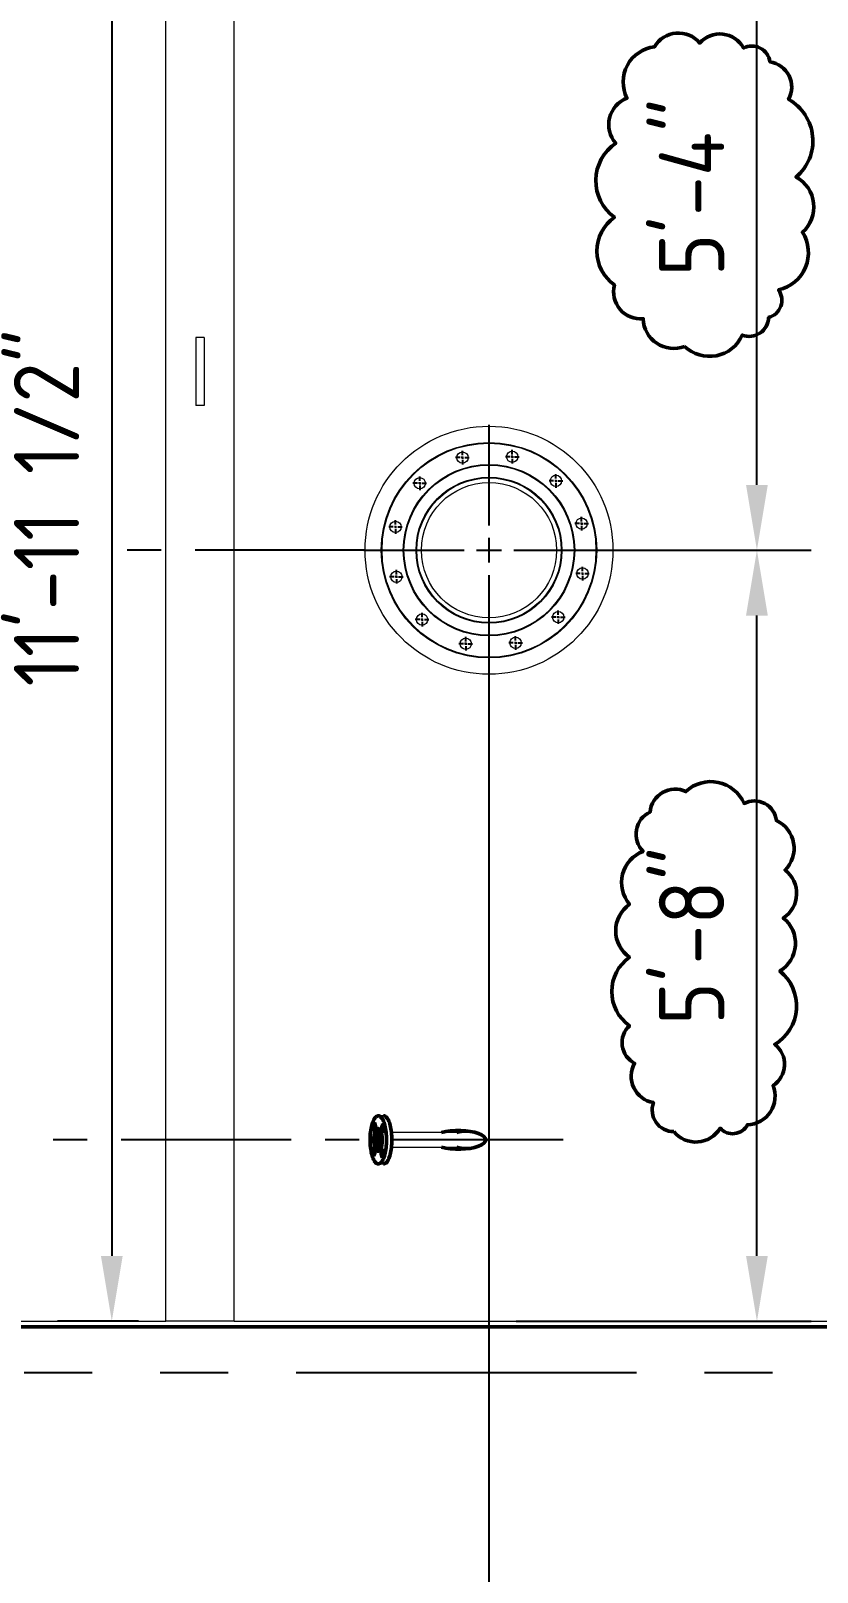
# Model space of a CAD drawing. Header units: inches. Extents: x 0 to 4731, y 0 to 1632.
# Drawn here: x 1041.3 to 1110.6, y 486.9 to 622.8 of the extents above; entities that cross this region are included whole.
import ezdxf

# ---------------------------------------------------------------- set-up
doc = ezdxf.new("R2010")
doc.units = ezdxf.units.IN
doc.header["$LTSCALE"] = 48
doc.header["$MEASUREMENT"] = 0
doc.linetypes.add('CENTER', pattern=[2, 1.25, -0.25, 0.25, -0.25])
doc.linetypes.add('PHANTOM2', pattern=[1.25, 0.625, -0.125, 0.125, -0.125, 0.125, -0.125])
for name, color, linetype, lineweight in [('AM_0', 7, 'Continuous', 50), ('AM_11', 92, 'PHANTOM2', 25), ('AM_7', 142, 'CENTER', 25), ('Equipment-AM_0', 7, 'Continuous', 50), ('Equipment-AM_5', 92, 'Continuous', 25), ('Process-AM_0', 7, 'Continuous', 50)]:
    doc.layers.add(name, color=color, linetype=linetype, lineweight=lineweight)
doc.styles.add('ISOCP', font='ISOCP.SHX')
doc.styles.get("Standard").update_dxf_attribs({"font": 'ROMANS.SHX', "width": 0.7})
doc.dimstyles.new('METSOPOWER_ANSI$0', dxfattribs={"dimtxt": 0.12, "dimasz": 0.12, "dimexe": 0.1, "dimexo": 0.05, "dimgap": 0.06, "dimtad": 1, "dimtoh": 1, "dimdec": 5, "dimzin": 12, "dimdsep": 46, "dimlunit": 4, "dimtxsty": 'Standard', "dimcen": 0, "dimclrd": 256, "dimclre": 256, "dimclrt": 140, "dimadec": 0, "dimazin": 2, "dimtp": 0.1, "dimtm": 0.1, "dimtfac": 0.71, "dimtdec": 5, "dimtmove": 0, "dimatfit": 3, "dimfxl": 1, "dimfrac": 2, "dimtzin": 7, "dimlwd": -1, "dimlwe": -1, "dimarcsym": 1})

# ---------------------------------------------------------------- blocks, each defined once
blk = doc.blocks.new('SW_CENTERMARKSYMBOL_18')
at = {"layer": 'AM_7', "color": 0}
for p, q in [((-0.2, 0), (-0.6, 0)), ((0, 0), (-0.1, 0)), ((0, 0.2), (0, 0.6)), ((0, 0), (0, 0.1)), ((0, 0), (0, -0.1)), ((0, 0), (0.1, 0)), ((0.2, 0), (0.6, 0)), ((0, -0.2), (0, -0.6))]:
    blk.add_line(p, q, dxfattribs=at)
blk = doc.blocks.new('SW_CENTERMARKSYMBOL_19')
at = {"layer": 'AM_7', "color": 0}
for p, q in [((-0.2, 0), (-0.6, 0)), ((0, 0), (-0.1, 0)), ((0, 0.2), (0, 0.6)), ((0, 0), (0, 0.1)), ((0, 0), (0, -0.1)), ((0, 0), (0.1, 0)), ((0.2, 0), (0.6, 0)), ((0, -0.2), (0, -0.6))]:
    blk.add_line(p, q, dxfattribs=at)
blk = doc.blocks.new('SW_CENTERMARKSYMBOL_20')
at = {"layer": 'AM_7', "color": 0}
for p, q in [((-0.2, 0), (-0.6, 0)), ((0, 0), (-0.1, 0)), ((0, 0.2), (0, 0.6)), ((0, 0), (0, 0.1)), ((0, 0), (0, -0.1)), ((0, 0), (0.1, 0)), ((0.2, 0), (0.6, 0)), ((0, -0.2), (0, -0.6))]:
    blk.add_line(p, q, dxfattribs=at)
blk = doc.blocks.new('SW_CENTERMARKSYMBOL_21')
at = {"layer": 'AM_7', "color": 0}
for p, q in [((-0.2, 0), (-0.6, 0)), ((0, 0), (-0.1, 0)), ((0, 0.2), (0, 0.6)), ((0, 0), (0, 0.1)), ((0, 0), (0, -0.1)), ((0, 0), (0.1, 0)), ((0.2, 0), (0.6, 0)), ((0, -0.2), (0, -0.6))]:
    blk.add_line(p, q, dxfattribs=at)
blk = doc.blocks.new('SW_CENTERMARKSYMBOL_22')
at = {"layer": 'AM_7', "color": 0}
for p, q in [((-0.2, 0), (-0.6, 0)), ((0, 0), (-0.1, 0)), ((0, 0.2), (0, 0.6)), ((0, 0), (0, 0.1)), ((0, 0), (0, -0.1)), ((0, 0), (0.1, 0)), ((0.2, 0), (0.6, 0)), ((0, -0.2), (0, -0.6))]:
    blk.add_line(p, q, dxfattribs=at)
blk = doc.blocks.new('SW_CENTERMARKSYMBOL_23')
at = {"layer": 'AM_7', "color": 0}
for p, q in [((-0.2, 0), (-0.6, 0)), ((0, 0), (-0.1, 0)), ((0, 0.2), (0, 0.6)), ((0, 0), (0, 0.1)), ((0, 0), (0, -0.1)), ((0, 0), (0.1, 0)), ((0.2, 0), (0.6, 0)), ((0, -0.2), (0, -0.6))]:
    blk.add_line(p, q, dxfattribs=at)
blk = doc.blocks.new('SW_CENTERMARKSYMBOL_24')
at = {"layer": 'AM_7', "color": 0}
for p, q in [((-0.2, 0), (-0.6, 0)), ((0, 0), (-0.1, 0)), ((0, 0.2), (0, 0.6)), ((0, 0), (0, 0.1)), ((0, 0), (0, -0.1)), ((0, 0), (0.1, 0)), ((0.2, 0), (0.6, 0)), ((0, -0.2), (0, -0.6))]:
    blk.add_line(p, q, dxfattribs=at)
blk = doc.blocks.new('SW_CENTERMARKSYMBOL_25')
at = {"layer": 'AM_7', "color": 0}
for p, q in [((-0.2, 0), (-0.6, 0)), ((0, 0), (-0.1, 0)), ((0, 0.2), (0, 0.6)), ((0, 0), (0, 0.1)), ((0, 0), (0, -0.1)), ((0, 0), (0.1, 0)), ((0.2, 0), (0.6, 0)), ((0, -0.2), (0, -0.6))]:
    blk.add_line(p, q, dxfattribs=at)
blk = doc.blocks.new('SW_CENTERMARKSYMBOL_26')
at = {"layer": 'AM_7', "color": 0}
for p, q in [((-0.2, 0), (-0.6, 0)), ((0, 0), (-0.1, 0)), ((0, 0.2), (0, 0.6)), ((0, 0), (0, 0.1)), ((0, 0), (0, -0.1)), ((0, 0), (0.1, 0)), ((0.2, 0), (0.6, 0)), ((0, -0.2), (0, -0.6))]:
    blk.add_line(p, q, dxfattribs=at)
blk = doc.blocks.new('SW_CENTERMARKSYMBOL_27')
at = {"layer": 'AM_7', "color": 0}
for p, q in [((-0.2, 0), (-0.6, 0)), ((0, 0), (-0.1, 0)), ((0, 0.2), (0, 0.6)), ((0, 0), (0, 0.1)), ((0, 0), (0, -0.1)), ((0, 0), (0.1, 0)), ((0.2, 0), (0.6, 0)), ((0, -0.2), (0, -0.6))]:
    blk.add_line(p, q, dxfattribs=at)
blk = doc.blocks.new('SW_CENTERMARKSYMBOL_28')
at = {"layer": 'AM_7', "color": 0}
for p, q in [((-0.2, 0), (-0.6, 0)), ((0, 0), (-0.1, 0)), ((0, 0.2), (0, 0.6)), ((0, 0), (0, 0.1)), ((0, 0), (0, -0.1)), ((0, 0), (0.1, 0)), ((0.2, 0), (0.6, 0)), ((0, -0.2), (0, -0.6))]:
    blk.add_line(p, q, dxfattribs=at)
blk = doc.blocks.new('SW_CENTERMARKSYMBOL_29')
at = {"layer": 'AM_7', "color": 0}
for p, q in [((-0.2, 0), (-0.6, 0)), ((0, 0), (-0.1, 0)), ((0, 0.2), (0, 0.6)), ((0, 0), (0, 0.1)), ((0, 0), (0, -0.1)), ((0, 0), (0.1, 0)), ((0.2, 0), (0.6, 0)), ((0, -0.2), (0, -0.6))]:
    blk.add_line(p, q, dxfattribs=at)
blk = doc.blocks.new('*U368')
at = {"layer": 'AM_7', "color": 0, "transparency": 16777216}
for p, q in [((0, 2.1875), (0, 11.0575)), ((-11.0575, 0), (-2.1875, 0)), ((2.1875, 0), (11.0575, 0)), ((0, -11.0575), (0, -2.1875))]:
    blk.add_line(p, q, dxfattribs=at)
at = {"layer": 'AM_7', "color": 0, "linetype": 'Continuous', "transparency": 16777216}
for p, q in [((-1.09375, 0), (1.09375, 0)), ((0, -1.09375), (0, 1.09375))]:
    blk.add_line(p, q, dxfattribs=at)
blk = doc.blocks.new('*D517')
at = {"layer": 'Defpoints', "color": 0, "transparency": 16777216}
for p in [(1081.68, 577.03), (1009.68, 489.21), (1081.68, 469.46)]:
    blk.add_point(p, dxfattribs=at)
at = {"layer": 'Equipment-AM_5', "linetype": 'ByBlock', "transparency": 16777216}
for p, q in [((1081.68, 574.63), (1081.68, 464.66)), ((1009.68, 486.81), (1009.68, 464.66)), ((1015.44, 469.46), (1075.92, 469.46))]:
    blk.add_line(p, q, dxfattribs=at)
at = {"layer": 'Equipment-AM_5', "transparency": 16777216}
for points in [[(1015.44, 470.42), (1015.44, 468.5), (1009.68, 469.46)], [(1075.92, 470.42), (1075.92, 468.5), (1081.68, 469.46)]]:
    blk.add_solid(points, dxfattribs=at)
at = {"layer": 'Equipment-AM_5', "color": 140, "transparency": 16777216, "insert": (1045.68, 475.22), "char_height": 5.76, "attachment_point": 5, "style": 'ISOCP', "bg_fill": 3, "box_fill_scale": 1.25, "bg_fill_color": 256, "bg_fill_true_color": 13158600, "bg_fill_transparency": 0}
blk.add_mtext('6\'-0"', dxfattribs=at)
blk = doc.blocks.new('*D520')
at = {"layer": 'Defpoints', "color": 0, "transparency": 16777216}
for p in [(1153.68, 546.41), (1009.68, 489.21), (1153.68, 445.24)]:
    blk.add_point(p, dxfattribs=at)
at = {"layer": 'Equipment-AM_5', "linetype": 'ByBlock', "transparency": 16777216}
for p, q in [((1153.68, 544.01), (1153.68, 440.44)), ((1009.68, 486.81), (1009.68, 440.44)), ((1015.44, 445.24), (1147.92, 445.24))]:
    blk.add_line(p, q, dxfattribs=at)
at = {"layer": 'Equipment-AM_5', "transparency": 16777216}
for points in [[(1015.44, 446.2), (1015.44, 444.28), (1009.68, 445.24)], [(1147.92, 446.2), (1147.92, 444.28), (1153.68, 445.24)]]:
    blk.add_solid(points, dxfattribs=at)
at = {"layer": 'Equipment-AM_5', "color": 140, "transparency": 16777216, "insert": (1081.68, 451), "char_height": 5.76, "attachment_point": 5, "style": 'ISOCP', "bg_fill": 3, "box_fill_scale": 1.25, "bg_fill_color": 256, "bg_fill_true_color": 13158600, "bg_fill_transparency": 0}
blk.add_mtext('12\'-0"', dxfattribs=at)
blk = doc.blocks.new('*D521')
at = {"layer": 'Defpoints', "color": 0, "transparency": 16777216}
for p in [(1081.68, 577.03), (1105.32, 577.03), (1081.68, 509.03)]:
    blk.add_point(p, dxfattribs=at)
at = {"layer": 'Equipment-AM_5', "linetype": 'ByBlock', "transparency": 16777216}
for p, q in [((1084.08, 577.03), (1110.12, 577.03)), ((1105.32, 514.79), (1105.32, 571.27)), ((1084.08, 509.03), (1110.12, 509.03))]:
    blk.add_line(p, q, dxfattribs=at)
at = {"layer": 'Equipment-AM_5', "transparency": 16777216}
for points in [[(1104.36, 571.27), (1106.28, 571.27), (1105.32, 577.03)], [(1104.36, 514.79), (1106.28, 514.79), (1105.32, 509.03)]]:
    blk.add_solid(points, dxfattribs=at)
at = {"layer": 'Equipment-AM_5', "color": 140, "transparency": 16777216, "insert": (1099.56, 543.03), "char_height": 5.76, "attachment_point": 5, "rotation": 90, "style": 'ISOCP', "bg_fill": 3, "box_fill_scale": 1.25, "bg_fill_color": 256, "bg_fill_true_color": 13158600, "bg_fill_transparency": 0}
blk.add_mtext('5\'-8"', dxfattribs=at)
blk = doc.blocks.new('*D522')
at = {"layer": 'Defpoints', "color": 0, "transparency": 16777216}
for p in [(1009.48, 641.03), (1105.32, 641.03), (1081.68, 577.03)]:
    blk.add_point(p, dxfattribs=at)
at = {"layer": 'Equipment-AM_5', "linetype": 'ByBlock', "transparency": 16777216}
for p, q in [((1011.88, 641.03), (1110.12, 641.03)), ((1105.32, 582.79), (1105.32, 635.27)), ((1084.08, 577.03), (1110.12, 577.03))]:
    blk.add_line(p, q, dxfattribs=at)
at = {"layer": 'Equipment-AM_5', "transparency": 16777216}
for points in [[(1104.36, 635.27), (1106.28, 635.27), (1105.32, 641.03)], [(1104.36, 582.79), (1106.28, 582.79), (1105.32, 577.03)]]:
    blk.add_solid(points, dxfattribs=at)
at = {"layer": 'Equipment-AM_5', "color": 140, "transparency": 16777216, "insert": (1099.56, 609.03), "char_height": 5.76, "attachment_point": 5, "rotation": 90, "style": 'ISOCP', "bg_fill": 3, "box_fill_scale": 1.25, "bg_fill_color": 256, "bg_fill_true_color": 13158600, "bg_fill_transparency": 0}
blk.add_mtext('5\'-4"', dxfattribs=at)
blk = doc.blocks.new('*D633')
at = {"layer": 'Defpoints', "color": 0, "transparency": 16777216}
for p in [(1053.17, 652.53), (1048.4, 509.03), (1053.17, 509.03)]:
    blk.add_point(p, dxfattribs=at)
at = {"layer": 'Equipment-AM_5', "linetype": 'ByBlock', "transparency": 16777216}
for p, q in [((1050.77, 652.53), (1043.6, 652.53)), ((1048.4, 646.77), (1048.4, 514.79)), ((1050.77, 509.03), (1043.6, 509.03))]:
    blk.add_line(p, q, dxfattribs=at)
at = {"layer": 'Equipment-AM_5', "transparency": 16777216}
for points in [[(1047.44, 646.77), (1049.36, 646.77), (1048.4, 652.53)], [(1047.44, 514.79), (1049.36, 514.79), (1048.4, 509.03)]]:
    blk.add_solid(points, dxfattribs=at)
at = {"layer": 'Equipment-AM_5', "color": 140, "transparency": 16777216, "insert": (1042.64, 580.78), "char_height": 5.76, "attachment_point": 5, "rotation": 90, "style": 'ISOCP', "bg_fill": 3, "box_fill_scale": 1.25, "bg_fill_color": 256, "bg_fill_true_color": 13158600, "bg_fill_transparency": 0}
blk.add_mtext('11\'-11 1/2"', dxfattribs=at)

msp = doc.modelspace()

# ---------------------------------------------------------------- linework, layer by layer
at = {"layer": 'AM_11'}
msp.add_line((824.680925, 504.530171), (1194.680925, 504.530171), dxfattribs=at)
at = {"layer": 'Equipment-AM_0', "lineweight": 18}
for p, q in [((1053.170925, 509.030171), (1053.170925, 652.530171)), ((1059.190925, 509.030171), (1059.190925, 652.530171)), ((966.190925, 509.030171), (1053.170925, 509.030171)), ((1059.190925, 509.030171), (1053.170925, 509.030171)), ((1059.190925, 509.030171), (1141.680925, 509.030171))]:
    msp.add_line(p, q, dxfattribs=at)
for centre, radius in [((1081.680925, 577.030171), 10.9375), ((1081.680925, 577.030171), 9.5), ((1081.680925, 577.030171), 9.44), ((1081.680925, 577.030171), 7.56), ((1081.680925, 577.030171), 7.5), ((1079.338008, 585.200895), 0.5), ((1083.737261, 585.277684), 0.5), ((1075.566537, 582.934767), 0.5), ((1081.680925, 577.030171), 6.44), ((1081.680925, 577.030171), 6.4375), ((1081.680925, 577.030171), 6.40625), ((1081.680925, 577.030171), 6.375), ((1087.585521, 583.144559), 0.5), ((1081.680925, 577.030171), 5.969), ((1073.433411, 579.086507), 0.5), ((1089.85165, 579.373088), 0.5), ((1073.510201, 574.687253), 0.5), ((1089.928439, 574.973835), 0.5), ((1075.776329, 570.915782), 0.5), ((1087.795313, 571.125575), 0.5), ((1079.624589, 568.782657), 0.5), ((1084.023843, 568.859446), 0.5)]:
    msp.add_circle(centre, radius, dxfattribs=at)

# ---------------------------------------------------------------- block references
at = {"layer": 'AM_7'}
for name, p in [('*U368', (1081.680925, 577.030171)), ('SW_CENTERMARKSYMBOL_23', (1083.737261, 585.277684)), ('SW_CENTERMARKSYMBOL_29', (1079.338008, 585.200895)), ('SW_CENTERMARKSYMBOL_28', (1075.566537, 582.934767)), ('SW_CENTERMARKSYMBOL_24', (1087.585521, 583.144559)), ('SW_CENTERMARKSYMBOL_27', (1073.433411, 579.086507)), ('SW_CENTERMARKSYMBOL_25', (1089.85165, 579.373088)), ('SW_CENTERMARKSYMBOL_26', (1073.510201, 574.687253)), ('SW_CENTERMARKSYMBOL_22', (1089.928439, 574.973835)), ('SW_CENTERMARKSYMBOL_18', (1075.776329, 570.915782)), ('SW_CENTERMARKSYMBOL_21', (1087.795313, 571.125575)), ('SW_CENTERMARKSYMBOL_19', (1079.624589, 568.782657)), ('SW_CENTERMARKSYMBOL_20', (1084.023843, 568.859446))]:
    msp.add_blockref(name, p, dxfattribs=at)

# ---------------------------------------------------------------- next in the draw order: dimensions: what is measured, and where the dimension line sits
at = {"layer": 'Equipment-AM_5'}
dim = msp.add_linear_dim(base=(1081.680925, 469.459783), p1=(1009.680925, 489.206401), p2=(1081.680925, 577.030171), dimstyle='METSOPOWER_ANSI$0', override={"dimscale": 48, "dimzin": 15, "dimtxsty": 'ISOCP', "dimtfill": 1}, dxfattribs=at)
dim.commit()
dim.dimension.update_dxf_attribs({"geometry": '*D517', "text_midpoint": (1045.680925, 475.219783)})

# ---------------------------------------------------------------- next in the draw order: dimensions: what is measured, and where the dimension line sits
dim = msp.add_linear_dim(base=(1153.680925, 445.236025), p1=(1009.680925, 489.206401), p2=(1153.680925, 546.405171), dimstyle='METSOPOWER_ANSI$0', override={"dimscale": 48, "dimzin": 15, "dimtxsty": 'ISOCP', "dimtfill": 1}, dxfattribs=at)
dim.commit()
dim.dimension.update_dxf_attribs({"geometry": '*D520', "text_midpoint": (1081.680925, 450.996592)})

# ---------------------------------------------------------------- next in the draw order: linework, layer by layer
at = {"layer": 'AM_0', "lineweight": 18}
for p, q in [((1072.385109, 527.155171), (1071.915263, 527.155171)), ((1071.915263, 526.030171), (1071.856532, 526.030171)), ((1080.444013, 525.687671), (1073.076237, 525.687671)), ((1071.856532, 524.030171), (1071.915263, 524.030171)), ((1073.076237, 524.372671), (1080.444013, 524.372671)), ((1071.915263, 522.905171), (1072.385109, 522.905171))]:
    msp.add_line(p, q, dxfattribs=at)
at = {"layer": 'AM_0', "flags": 128}
for points in [[(1071.368527, 523.630074), (1071.331768, 523.763244), (1071.298793, 523.90463), (1071.269815, 524.053316), (1071.245024, 524.208337), (1071.22458, 524.368688), (1071.208615, 524.533329), (1071.197232, 524.701192), (1071.190507, 524.871189), (1071.188482, 525.042217), (1071.19117, 525.213167), (1071.198554, 525.382929), (1071.210587, 525.550404), (1071.227189, 525.714506), (1071.248254, 525.874169), (1071.273645, 526.028358), (1071.303197, 526.176074), (1071.336718, 526.316358), (1071.373991, 526.4483), (1071.414775, 526.571046), (1071.458805, 526.683798), (1071.505795, 526.785826), (1071.55544, 526.876468), (1071.607419, 526.955136), (1071.661395, 527.02132), (1071.717017, 527.07459), (1071.773925, 527.114602), (1071.831749, 527.141095), (1071.890115, 527.153898), (1071.948644, 527.152928), (1072.006957, 527.138191), (1072.064674, 527.109783), (1072.121423, 527.067887), (1072.176835, 527.012777), (1072.230551, 526.944808), (1072.282221, 526.864422), (1072.331512, 526.77214), (1072.378104, 526.668561), (1072.421693, 526.554357), (1072.461998, 526.430267), (1072.498758, 526.297097), (1072.531733, 526.155711), (1072.56071, 526.007025), (1072.585501, 525.852004), (1072.605946, 525.691653), (1072.621911, 525.527012), (1072.633293, 525.359149), (1072.640019, 525.189152), (1072.642044, 525.018124), (1072.639356, 524.847175), (1072.631971, 524.677412), (1072.619939, 524.509937), (1072.603337, 524.345836), (1072.582272, 524.186173), (1072.556881, 524.031983), (1072.527329, 523.884268), (1072.493808, 523.743984), (1072.456534, 523.612041), (1072.41575, 523.489295), (1072.371721, 523.376543), (1072.324731, 523.274515), (1072.275085, 523.183873), (1072.223106, 523.105205), (1072.169131, 523.039021), (1072.113509, 522.985751), (1072.056601, 522.945739), (1071.998777, 522.919246), (1071.940411, 522.906443), (1071.881882, 522.907413), (1071.823569, 522.92215), (1071.765851, 522.950559), (1071.709102, 522.992454), (1071.65369, 523.047565), (1071.599975, 523.115533), (1071.548304, 523.195919), (1071.499013, 523.288201), (1071.452422, 523.39178), (1071.408832, 523.505985), (1071.368527, 523.630074)], [(1071.482757, 525.999677), (1071.469498, 526.055026), (1071.460619, 526.117415), (1071.456535, 526.183925), (1071.457436, 526.251448), (1071.46328, 526.316826), (1071.473795, 526.377002), (1071.488489, 526.429162), (1071.506674, 526.470868), (1071.5275, 526.500168), (1071.549993, 526.515694), (1071.573102, 526.516718), (1071.595747, 526.503194), (1071.616867, 526.475754), (1071.635476, 526.43568), (1071.650704, 526.384846), (1071.661838, 526.32563), (1071.668358, 526.260801), (1071.669959, 526.193389), (1071.666566, 526.126546), (1071.658338, 526.063399), (1071.64566, 526.0069), (1071.629124, 525.959691), (1071.609503, 525.923979), (1071.587716, 525.901433), (1071.56478, 525.893109), (1071.541768, 525.899396), (1071.519757, 525.919999), (1071.499775, 525.953955), (1071.482757, 525.999677)], [(1072.236872, 525.853757), (1072.223613, 525.909106), (1072.214734, 525.971494), (1072.21065, 526.038005), (1072.211551, 526.105528), (1072.217396, 526.170906), (1072.22791, 526.231082), (1072.242604, 526.283242), (1072.260789, 526.324947), (1072.281615, 526.354248), (1072.304109, 526.369773), (1072.327218, 526.370798), (1072.349862, 526.357274), (1072.370982, 526.329833), (1072.389591, 526.289759), (1072.404819, 526.238926), (1072.415953, 526.17971), (1072.422473, 526.11488), (1072.424074, 526.047468), (1072.420681, 525.980626), (1072.412453, 525.917479), (1072.399775, 525.86098), (1072.383239, 525.81377), (1072.363618, 525.778058), (1072.341831, 525.755513), (1072.318895, 525.747189), (1072.295883, 525.753476), (1072.273872, 525.774079), (1072.25389, 525.808035), (1072.236872, 525.853757)], [(1072.385109, 527.155171), (1072.41849, 527.152928), (1072.476803, 527.138191), (1072.534521, 527.109783), (1072.59127, 527.067887), (1072.646682, 527.012777), (1072.700397, 526.944808), (1072.752068, 526.864422), (1072.801359, 526.77214), (1072.84795, 526.668561), (1072.891539, 526.554357), (1072.931845, 526.430267), (1072.968604, 526.297097), (1073.001579, 526.155711), (1073.030557, 526.007025), (1073.055348, 525.852004), (1073.075792, 525.691653), (1073.091757, 525.527012), (1073.10314, 525.359149), (1073.109865, 525.189152), (1073.11189, 525.018124), (1073.109202, 524.847175), (1073.101818, 524.677412), (1073.089785, 524.509937), (1073.073183, 524.345836), (1073.052118, 524.186173), (1073.026727, 524.031983), (1072.997175, 523.884268), (1072.963654, 523.743984), (1072.926381, 523.612041), (1072.885597, 523.489295), (1072.841567, 523.376543), (1072.794577, 523.274515), (1072.744932, 523.183873), (1072.692953, 523.105205), (1072.638977, 523.039021), (1072.583355, 522.985751), (1072.526447, 522.945739), (1072.468623, 522.919246), (1072.410257, 522.906443), (1072.385109, 522.905171)], [(1071.599245, 524.371302), (1071.574398, 524.464898), (1071.553512, 524.56643), (1071.53688, 524.674471), (1071.524735, 524.787506), (1071.517247, 524.903948), (1071.514523, 525.022161), (1071.516599, 525.140486), (1071.523448, 525.257263), (1071.534972, 525.370852), (1071.55101, 525.479659), (1071.571337, 525.582156), (1071.595668, 525.676904), (1071.62366, 525.762574), (1071.654922, 525.837962), (1071.689014, 525.90201), (1071.725457, 525.95382), (1071.76374, 525.992664), (1071.803326, 526.017996), (1071.843659, 526.029462), (1071.884172, 526.0269), (1071.924298, 526.010346), (1071.963472, 525.980032), (1072.001145, 525.936384), (1072.036788, 525.880015), (1072.0699, 525.811717), (1072.100018, 525.732447), (1072.126717, 525.643318), (1072.149624, 525.545582), (1072.168416, 525.440612), (1072.18283, 525.329879), (1072.192663, 525.214939), (1072.197778, 525.097405), (1072.198103, 524.978928), (1072.193633, 524.86117), (1072.18443, 524.745784), (1072.170625, 524.634391), (1072.15241, 524.528553), (1072.130042, 524.429757), (1072.103834, 524.339389), (1072.074155, 524.258719), (1072.041421, 524.188878), (1072.006092, 524.130847), (1071.968663, 524.08544), (1071.929659, 524.053295), (1071.88963, 524.034864), (1071.849136, 524.030405), (1071.808745, 524.03998), (1071.769025, 524.063455), (1071.730534, 524.1005), (1071.693812, 524.150597), (1071.659374, 524.21304), (1071.627703, 524.286954), (1071.599245, 524.371302)], [(1071.681577, 524.58214), (1071.66155, 524.659499), (1071.645492, 524.744404), (1071.633731, 524.835127), (1071.626505, 524.92982), (1071.623962, 525.026556), (1071.626153, 525.123365), (1071.633034, 525.218278), (1071.644465, 525.309361), (1071.660213, 525.39476), (1071.679957, 525.472738), (1071.703296, 525.541706), (1071.729755, 525.600261), (1071.758794, 525.64721), (1071.789823, 525.681598), (1071.82221, 525.702725), (1071.855296, 525.710161), (1071.888407, 525.703754), (1071.920868, 525.683635), (1071.952021, 525.650213), (1071.981229, 525.604169), (1072.007899, 525.54644), (1072.031487, 525.478201), (1072.051514, 525.400842), (1072.067572, 525.315937), (1072.079333, 525.225214), (1072.086559, 525.130521), (1072.089102, 525.033785), (1072.086911, 524.936976), (1072.08003, 524.842064), (1072.068599, 524.750981), (1072.052851, 524.665581), (1072.033107, 524.587603), (1072.009768, 524.518635), (1071.983309, 524.460081), (1071.95427, 524.413131), (1071.923241, 524.378743), (1071.890854, 524.357616), (1071.857768, 524.35018), (1071.824658, 524.356587), (1071.792196, 524.376706), (1071.761043, 524.410128), (1071.731835, 524.456172), (1071.705165, 524.513901), (1071.681577, 524.58214)], [(1071.867068, 525.073589), (1071.871621, 525.16865), (1071.88086, 525.26076), (1071.894587, 525.347955), (1071.91251, 525.428377), (1071.934247, 525.500312), (1071.959335, 525.562227), (1071.981486, 525.603691)], [(1071.981486, 524.45665), (1071.961887, 524.492777), (1071.936506, 524.553662), (1071.914428, 524.624703), (1071.896123, 524.704386), (1071.881981, 524.791013), (1071.872303, 524.882737), (1071.867297, 524.977603), (1071.867068, 525.073589)], [(1071.912457, 525.064807), (1071.916848, 525.150476), (1071.926002, 525.232863), (1071.939669, 525.309722), (1071.957477, 525.378955), (1071.978939, 525.438674), (1072.00347, 525.48725), (1072.020626, 525.512056)], [(1072.020626, 524.548286), (1072.008704, 524.564809), (1071.983635, 524.610979), (1071.961508, 524.668584), (1071.942925, 524.736052), (1071.928393, 524.811543), (1071.918309, 524.892997), (1071.912949, 524.978193), (1071.912457, 525.064807)], [(1071.915263, 526.030171), (1071.942903, 526.0269), (1071.983029, 526.010346), (1072.022203, 525.980032), (1072.059876, 525.936384), (1072.095519, 525.880015), (1072.128631, 525.811717), (1072.158749, 525.732447), (1072.185448, 525.643318), (1072.208354, 525.545582), (1072.227147, 525.440612), (1072.241561, 525.329879), (1072.251394, 525.214939), (1072.256509, 525.097405), (1072.256834, 524.978928), (1072.252363, 524.86117), (1072.243161, 524.745784), (1072.229355, 524.634391), (1072.211141, 524.528553), (1072.188773, 524.429757), (1072.162565, 524.339389), (1072.132886, 524.258719), (1072.100152, 524.188878), (1072.064822, 524.130847), (1072.027393, 524.08544), (1071.98839, 524.053295), (1071.948361, 524.034864), (1071.915263, 524.030171)], [(1071.432849, 523.794792), (1071.41959, 523.850141), (1071.410711, 523.912529), (1071.406627, 523.97904), (1071.407528, 524.046563), (1071.413373, 524.111941), (1071.423888, 524.172117), (1071.438581, 524.224277), (1071.456766, 524.265982), (1071.477592, 524.295283), (1071.500086, 524.310808), (1071.523195, 524.311833), (1071.545839, 524.298309), (1071.566959, 524.270868), (1071.585569, 524.230794), (1071.600796, 524.179961), (1071.61193, 524.120745), (1071.61845, 524.055915), (1071.620051, 523.988503), (1071.616659, 523.921661), (1071.608431, 523.858514), (1071.595752, 523.802015), (1071.579216, 523.754805), (1071.559595, 523.719093), (1071.537808, 523.696548), (1071.514872, 523.688224), (1071.49186, 523.694511), (1071.469849, 523.715114), (1071.449867, 523.74907), (1071.432849, 523.794792)], [(1072.186964, 523.648871), (1072.173706, 523.70422), (1072.164827, 523.766609), (1072.160742, 523.83312), (1072.161643, 523.900643), (1072.167488, 523.966021), (1072.178003, 524.026197), (1072.192696, 524.078357), (1072.210881, 524.120062), (1072.231707, 524.149362), (1072.254201, 524.164888), (1072.27731, 524.165913), (1072.299954, 524.152388), (1072.321075, 524.124948), (1072.339684, 524.084874), (1072.354911, 524.034041), (1072.366046, 523.974825), (1072.372566, 523.909995), (1072.374167, 523.842583), (1072.370774, 523.775741), (1072.362546, 523.712594), (1072.349867, 523.656094), (1072.333331, 523.608885), (1072.313711, 523.573173), (1072.291923, 523.550628), (1072.268987, 523.542304), (1072.245976, 523.54859), (1072.223964, 523.569193), (1072.203982, 523.60315), (1072.186964, 523.648871)]]:
    msp.add_lwpolyline(points, dxfattribs=at)
at = {"layer": 'AM_0'}
for start_param, end_param in [(4.999351169, 5.3688310157), (0.9143542915, 1.2838341382)]:
    msp.add_ellipse((1080.336696, 525.030171), major_axis=(-2.426758, 0), ratio=0.3420201433, start_param=start_param, end_param=end_param, dxfattribs=at)

# ---------------------------------------------------------------- next in the draw order: dimensions: what is measured, and where the dimension line sits
at = {"layer": 'Equipment-AM_5'}
dim = msp.add_linear_dim(base=(1105.317885, 577.030171), p1=(1081.680925, 509.030171), p2=(1081.680925, 577.030171), angle=90, dimstyle='METSOPOWER_ANSI$0', override={"dimscale": 48, "dimzin": 15, "dimtxsty": 'ISOCP', "dimtfill": 1}, dxfattribs=at)
dim.commit()
dim.dimension.update_dxf_attribs({"geometry": '*D521', "text_midpoint": (1099.557885, 543.030171)})

# ---------------------------------------------------------------- next in the draw order: linework, layer by layer
at = {"layer": 'AM_0'}
msp.add_ellipse((1078.962957, 525.030171), major_axis=(-2.426758, 0), ratio=0.3420201433, start_param=0.9143542915, end_param=5.3688310157, dxfattribs=at)
at = {"layer": 'AM_7', "ltscale": 0.25}
msp.add_line((1088.229425, 525.030171), (685.99956, 525.030171), dxfattribs=at)
at = {"layer": 'Process-AM_0'}
msp.add_line((788.385197, 508.530171), (1263.097395, 508.530171), dxfattribs=at)
at = {"layer": 'Process-AM_0', "color": 1}
msp.add_lwpolyline([(1097.997394, 525.755276, -0.52056705), (1096.187851, 528.317665, -0.52056705), (1094.529114, 531.784429, -0.52056705), (1094.076735, 535.100468, -0.52056705), (1094.076735, 541.129621, -0.52056705), (1094.076735, 545.802218, -0.52056705), (1095.283093, 550.474814, -0.52056705), (1095.886265, 553.941578, -0.52056705), (1099.052958, 555.750318, -0.52056705), (1104.179973, 554.695219, -0.52056705), (1107.045067, 553.187928, -0.52056705), (1107.799046, 548.81679, -0.52056705), (1107.648253, 544.596385, -0.52056705), (1107.346667, 539.923789, -0.52056705), (1106.894274, 533.442453, -0.52056705), (1106.743481, 529.824956, -0.52056705), (1104.481559, 526.358192, -0.52056705), (1102.068845, 526.056734, -0.52056705)], format="xyb", close=True, dxfattribs=at)

# ---------------------------------------------------------------- next in the draw order: dimensions: what is measured, and where the dimension line sits
at = {"layer": 'Equipment-AM_5'}
dim = msp.add_linear_dim(base=(1105.317885, 641.030171), p1=(1081.680925, 577.030171), p2=(1009.480925, 641.030171), angle=90, dimstyle='METSOPOWER_ANSI$0', override={"dimscale": 48, "dimzin": 15, "dimtxsty": 'ISOCP', "dimtfill": 1}, dxfattribs=at)
dim.commit()
dim.dimension.update_dxf_attribs({"geometry": '*D522', "text_midpoint": (1099.557885, 609.030171)})

# ---------------------------------------------------------------- next in the draw order: linework, layer by layer
at = {"layer": 'AM_7', "ltscale": 0.25}
msp.add_line((1070.743425, 577.030171), (695.863562, 577.030171), dxfattribs=at)
at = {"layer": 'Equipment-AM_0', "lineweight": 18}
for p, q in [((1056.555925, 595.780171), (1055.805925, 595.780171)), ((1055.805925, 595.780171), (1055.805925, 589.780171)), ((1056.555925, 595.780171), (1056.555925, 589.780171)), ((1056.555925, 589.780171), (1055.805925, 589.780171))]:
    msp.add_line(p, q, dxfattribs=at)
at = {"layer": 'Process-AM_0', "color": 1}
msp.add_lwpolyline([(1098.940898, 595.010049, -0.52056705), (1095.291807, 597.441713, -0.52056705), (1092.748507, 600.426023, -0.52056705), (1092.748507, 606.39465, -0.52056705), (1092.859074, 612.915931, -0.52056705), (1093.854286, 616.895015, -0.52056705), (1096.287005, 621.426745, -0.52056705), (1100.267838, 621.758337, -0.52056705), (1104.138077, 621.316214, -0.52056705), (1106.460228, 620.100386, -0.52056705), (1108.118896, 616.784485, -0.52056705), (1108.782366, 609.931613, -0.52056705), (1109.335256, 605.068291, -0.52056705), (1107.234265, 599.983901, -0.52056705), (1106.349648, 597.552244, -0.52056705), (1104.027496, 596.004816, -0.52056705)], format="xyb", close=True, dxfattribs=at)

# ---------------------------------------------------------------- next in the draw order: dimensions: what is measured, and where the dimension line sits
at = {"layer": 'Equipment-AM_5'}
dim = msp.add_linear_dim(base=(1048.396335, 509.030171), p1=(1053.170925, 652.530171), p2=(1053.170925, 509.030171), angle=90, dimstyle='METSOPOWER_ANSI$0', override={"dimscale": 48, "dimzin": 15, "dimtxsty": 'ISOCP', "dimtfill": 1}, dxfattribs=at)
dim.commit()
dim.dimension.update_dxf_attribs({"geometry": '*D633', "text_midpoint": (1042.635768, 580.780171)})

doc.saveas('drawing.dxf')
